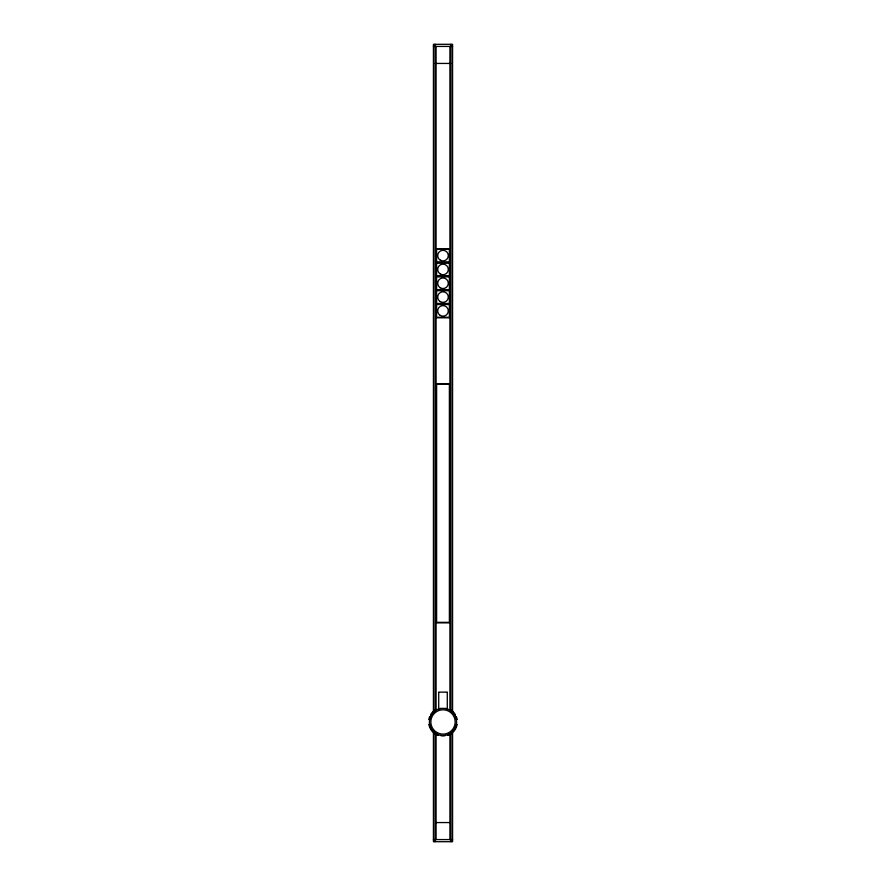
<?xml version="1.0" encoding="UTF-8"?>
<svg xmlns="http://www.w3.org/2000/svg" width="886" height="886" viewBox="0 0 886 886"><rect width="100%" height="100%" fill="white"/><g stroke="black" fill="none" stroke-linecap="round" stroke-linejoin="round"><path stroke-width="1.33" d="M433.431 46.426L452.569 46.426M435.026 63.438L450.974 63.438M436.089 248.7L449.911 248.7M436.089 249.232L449.911 249.232M436.089 262.522L449.911 262.522M436.089 276.343L449.911 276.343M436.089 290.165L449.911 290.165M436.089 303.987L449.911 303.987M436.089 317.808L449.911 317.808M436.089 383.649L449.911 383.649M436.089 622.869L449.911 622.869M438.858 692.143L447.142 692.143M436.089 822.562L449.911 822.562M433.431 839.574L452.569 839.574M452.569 711.945L452.569 44.3L433.431 44.3L433.431 711.945M452.569 732.689L452.569 841.7L433.431 841.7L433.431 732.689M450.974 44.3L450.974 710.561M450.974 733.719L450.974 841.7M449.911 46.426L449.911 709.177M449.911 734.062L449.911 839.574M449.379 249.232L449.379 261.99L436.621 261.99L436.621 249.232M447.286 692.354L447.286 708.501M438.714 692.354L438.714 708.501M436.089 46.426L436.089 709.177M436.089 734.062L436.089 839.574M435.026 44.3L435.026 710.561M435.026 733.719L435.026 841.7M456.589 724.349A13.799 13.799 0 0 1 447.718 734.926M445.392 735.546A13.799 13.799 0 0 1 440.608 735.546M438.282 734.926A13.799 13.799 0 0 1 429.411 724.349M429.411 719.554A13.799 13.799 0 0 1 436.1 709.996M438.282 708.988A13.799 13.799 0 0 1 440.608 708.357M445.392 708.357A13.799 13.799 0 0 1 447.718 708.988M449.9 709.996A13.799 13.799 0 0 1 456.589 719.554M457.132 724.449A14.353 14.353 0 0 1 447.906 735.435M438.094 735.435A14.353 14.353 0 0 1 428.868 724.449M428.868 719.465A14.353 14.353 0 0 1 429.511 717.04M430.574 714.78A14.353 14.353 0 0 1 435.823 709.52M450.177 709.52A14.353 14.353 0 0 1 455.426 714.78M456.489 717.04A14.353 14.353 0 0 1 457.132 719.465M449.379 263.053L436.621 263.053L436.621 275.812L449.379 275.812L449.379 263.053M449.379 276.875L436.621 276.875L436.621 289.633L449.379 289.633L449.379 276.875M449.379 290.697L436.621 290.697L436.621 303.455L449.379 303.455L449.379 290.697M449.379 304.518L436.621 304.518L436.621 317.277L449.379 317.277L449.379 304.518M449.379 384.181L436.621 384.181L436.621 622.337L449.379 622.337L449.379 384.181M436.92 732.489A12.16 12.16 0 0 0 455.16 721.957A12.16 12.16 0 0 0 436.92 711.414A12.16 12.16 0 0 0 436.92 732.489M434.251 732.379A13.611 13.611 0 0 0 456.401 724.316A13.611 13.611 0 0 0 438.349 709.165A13.611 13.611 0 0 0 434.251 732.379M440.198 260.13A5.316 5.316 0 0 0 448.316 255.777A5.316 5.316 0 0 0 440.486 250.926A5.316 5.316 0 0 0 440.198 260.13M440.198 273.951A5.316 5.316 0 0 0 448.316 269.599A5.316 5.316 0 0 0 440.486 264.748A5.316 5.316 0 0 0 440.198 273.951M440.198 287.773A5.316 5.316 0 0 0 448.316 283.42A5.316 5.316 0 0 0 440.486 278.569A5.316 5.316 0 0 0 440.198 287.773M440.198 301.594A5.316 5.316 0 0 0 448.316 297.242A5.316 5.316 0 0 0 440.486 292.391A5.316 5.316 0 0 0 440.198 301.594M440.198 315.416A5.316 5.316 0 0 0 448.316 311.064A5.316 5.316 0 0 0 440.486 306.213A5.316 5.316 0 0 0 440.198 315.416"/></g></svg>
